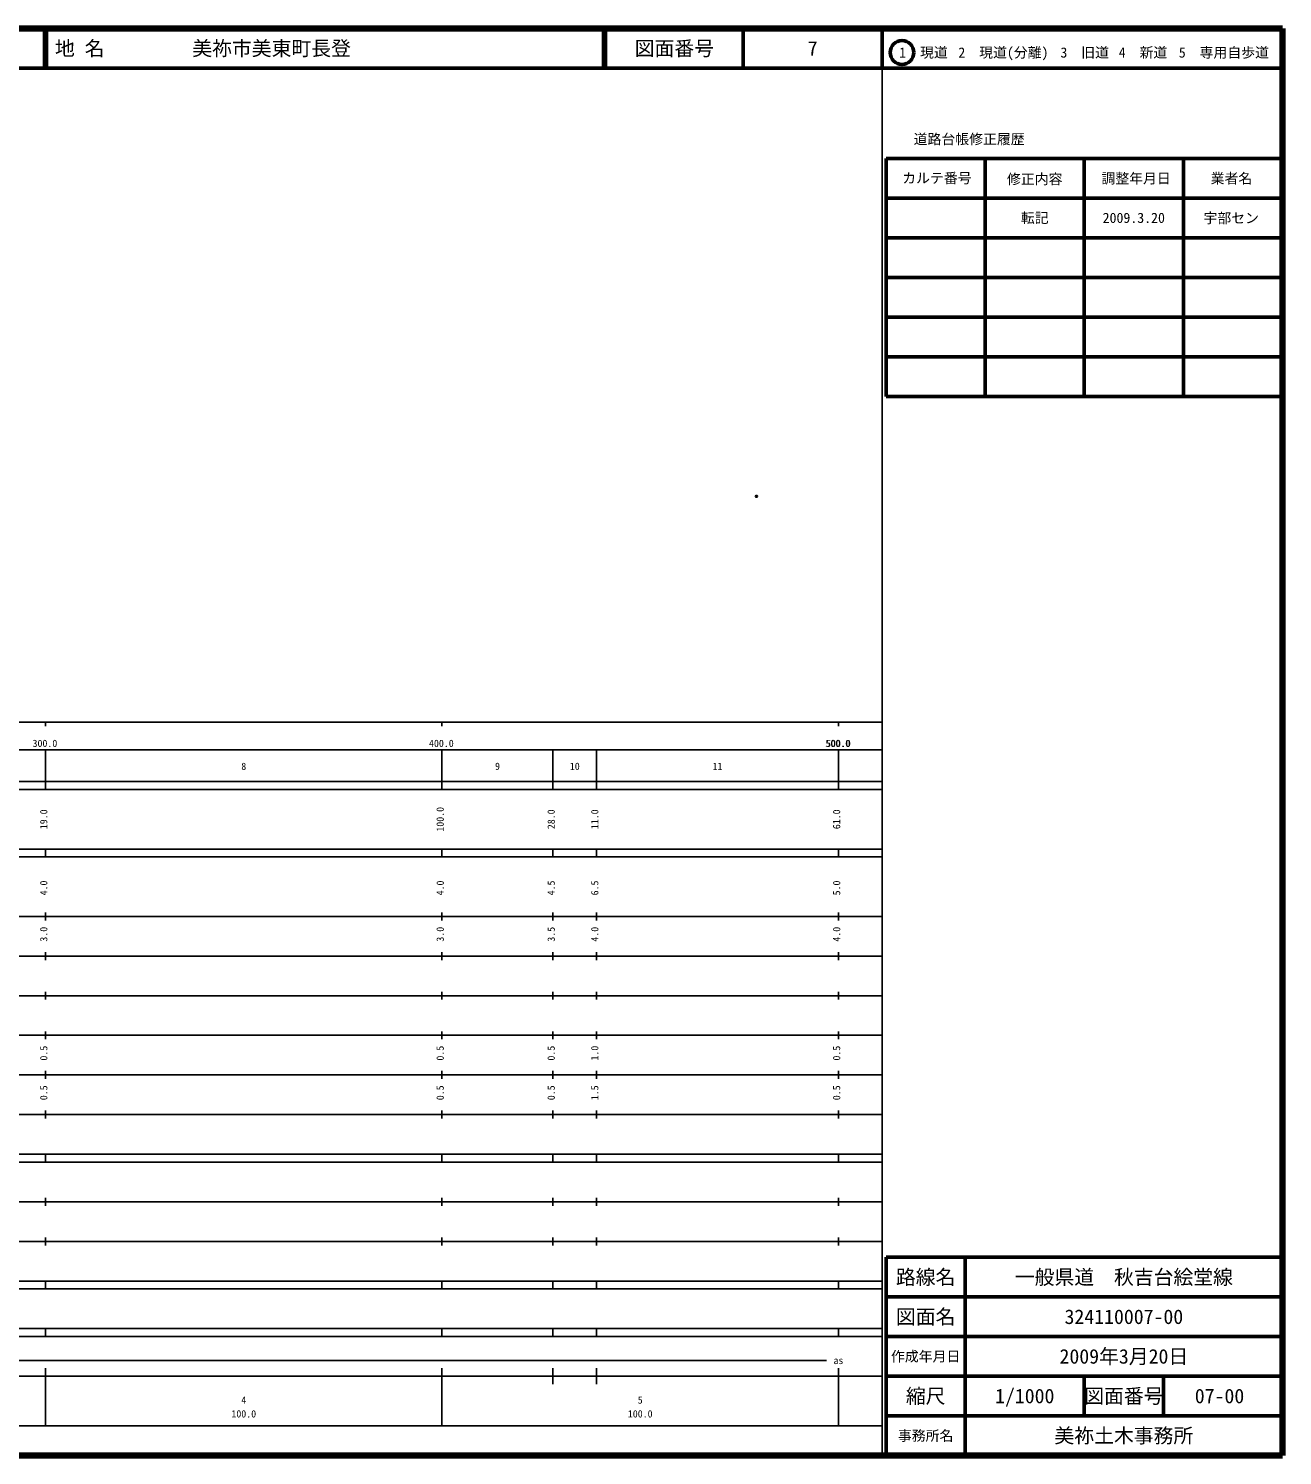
# Model space of a CAD drawing. Units: millimetres on the paper. Extents: x 40 to 680, y 20 to 380.
# Drawn here: x 363.7 to 680, y 20 to 380 of the extents above; entities that cross this region are included whole.
import ezdxf
from ezdxf.enums import TextEntityAlignment as Align

# ---------------------------------------------------------------- set-up
doc = ezdxf.new("R2010")
doc.units = ezdxf.units.MM
doc.header["$PDMODE"] = 32
doc.header["$PDSIZE"] = 0.5
doc.layers.add('M-OTRS', color=6, linetype='Continuous')
doc.layers.add('M-TTL-TXT', color=7, linetype='Continuous')
for name, color, linetype, lineweight in [('M-TTL', 2, 'Continuous', 140), ('M-TTL-BAND', 7, 'Continuous', 25), ('M-TTL-FRAM', 2, 'Continuous', 50), ('M-TTL-LINE', 7, 'Continuous', 50)]:
    doc.layers.add(name, color=color, linetype=linetype, lineweight=lineweight)
doc.styles.add('ＭＳ ゴシック', font='')
doc.styles.get('ＭＳ ゴシック').set_extended_font_data('MS Gothic')

msp = doc.modelspace()

# ---------------------------------------------------------------- linework, layer by layer
at = {"layer": 'M-OTRS'}
msp.add_point((547.319, 261.978), dxfattribs=at)
at = {"layer": 'M-TTL'}
for p, q in [((680, 380), (40, 380)), ((680, 20), (680, 380)), ((40, 20), (680, 20))]:
    msp.add_line(p, q, dxfattribs=at)
at = {"layer": 'M-TTL-BAND'}
for p, q in [((579, 20), (579, 370)), ((40, 205), (579, 205)), ((368, 205), (368, 204)), ((468, 205), (468, 204)), ((568, 205), (568, 204)), ((68, 198), (579, 198)), ((368, 188), (368, 198)), ((468, 188), (468, 198)), ((496, 188), (496, 198)), ((507, 188), (507, 198)), ((568, 188), (568, 198)), ((40, 190), (579, 190)), ((40, 188), (579, 188)), ((40, 173), (579, 173)), ((368, 171), (368, 173)), ((468, 171), (468, 173)), ((496, 171), (496, 173)), ((507, 171), (507, 173)), ((568, 171), (568, 173)), ((40, 171), (579, 171)), ((40, 156), (579, 156)), ((368, 155), (368, 157)), ((468, 155), (468, 157)), ((496, 155), (496, 157)), ((507, 155), (507, 157)), ((568, 155), (568, 157)), ((46, 146), (579, 146)), ((368, 145), (368, 147)), ((468, 145), (468, 147)), ((496, 145), (496, 147)), ((507, 145), (507, 147)), ((568, 145), (568, 147)), ((368, 135), (368, 137)), ((468, 135), (468, 137)), ((496, 135), (496, 137)), ((507, 135), (507, 137)), ((568, 135), (568, 137)), ((52, 136), (579, 136)), ((46, 126), (579, 126)), ((368, 125), (368, 127)), ((468, 125), (468, 127)), ((496, 125), (496, 127)), ((507, 125), (507, 127)), ((568, 125), (568, 127)), ((52, 116), (579, 116)), ((368, 115), (368, 117)), ((468, 115), (468, 117)), ((496, 115), (496, 117)), ((507, 115), (507, 117)), ((568, 115), (568, 117)), ((46, 106), (579, 106)), ((368, 105), (368, 107)), ((468, 105), (468, 107)), ((496, 105), (496, 107)), ((507, 105), (507, 107)), ((568, 105), (568, 107)), ((40, 96), (579, 96)), ((40, 94), (579, 94)), ((368, 94), (368, 96)), ((468, 94), (468, 96)), ((496, 94), (496, 96)), ((507, 94), (507, 96)), ((568, 94), (568, 96)), ((49, 84), (579, 84)), ((368, 83), (368, 85)), ((468, 83), (468, 85)), ((496, 83), (496, 85)), ((507, 83), (507, 85)), ((568, 83), (568, 85)), ((40, 74), (579, 74)), ((368, 73), (368, 75)), ((468, 73), (468, 75)), ((496, 73), (496, 75)), ((507, 73), (507, 75)), ((568, 73), (568, 75)), ((40, 64), (579, 64)), ((40, 62), (579, 62)), ((368, 62), (368, 64)), ((468, 62), (468, 64)), ((496, 62), (496, 64)), ((507, 62), (507, 64)), ((568, 62), (568, 64)), ((40, 52), (579, 52)), ((368, 50), (368, 52)), ((468, 50), (468, 52)), ((496, 50), (496, 52)), ((507, 50), (507, 52)), ((568, 50), (568, 52)), ((40, 50), (579, 50)), ((71, 44), (565, 44)), ((40, 40), (579, 40)), ((368, 27.5), (368, 42)), ((468, 27.5), (468, 42)), ((496, 38), (496, 42)), ((507, 38), (507, 42)), ((568, 27.5), (568, 42)), ((68, 27.5), (579, 27.5))]:
    msp.add_line(p, q, dxfattribs=at)
at = {"layer": 'M-TTL-FRAM'}
for p, q in [((580, 347.197), (580, 287.197)), ((580, 347.197), (680, 347.197)), ((580, 287.197), (680, 287.197)), ((680, 70), (580, 70)), ((580, 70), (580, 20))]:
    msp.add_line(p, q, dxfattribs=at)
at = {"layer": 'M-TTL-LINE'}
for p, q in [((367.75, 380), (367.75, 370)), ((368.25, 380), (368.25, 370)), ((508.747, 380), (508.747, 370)), ((509.247, 380), (509.247, 370)), ((543.997, 380), (543.997, 370)), ((579, 380), (579, 370)), ((40, 370), (680, 370)), ((605, 347.197), (605, 287.197)), ((630, 347.197), (630, 287.197)), ((655, 347.197), (655, 287.197)), ((580, 337.197), (680, 337.197)), ((580, 327.197), (680, 327.197)), ((580, 317.197), (680, 317.197)), ((580, 307.197), (680, 307.197)), ((580, 297.197), (680, 297.197)), ((600, 70), (600, 20)), ((680, 60), (580, 60)), ((680, 50), (580, 50)), ((680, 40), (580, 40)), ((630, 40), (630, 30)), ((650, 40), (650, 30)), ((680, 30), (580, 30))]:
    msp.add_line(p, q, dxfattribs=at)
msp.add_circle((584.031, 373.958), 3, dxfattribs=at)

# ---------------------------------------------------------------- texts
at = {"layer": 'M-TTL-BAND', "style": 'ＭＳ ゴシック'}
for s, p in [('300.0', (367.844, 198.195)), ('400.0', (467.844, 198.195)), ('500.0', (567.844, 198.195)), ('500.0', (568, 198.195)), ('8', (418, 192.405)), ('9', (482, 192.405)), ('10', (501.5, 192.405)), ('11', (537.5, 192.405)), ('as', (568, 42.5)), ('4', (418, 32.523)), ('5', (518, 32.523)), ('100.0', (418, 29.033)), ('100.0', (518, 29.033))]:
    msp.add_text(s, height=1.833, dxfattribs=at).set_placement(p, align=Align.BOTTOM_CENTER)
for s, p in [('19.0', (369, 180.5)), ('100.0', (469, 180.5)), ('28.0', (497, 180.5)), ('11.0', (508, 180.5)), ('61.0', (569, 180.5)), ('4.0', (369, 163.174)), ('4.0', (469, 163.174)), ('4.5', (497, 163.174)), ('6.5', (508, 163.174)), ('5.0', (569, 163.174)), ('3.0', (369, 151.5)), ('3.0', (469, 151.5)), ('3.5', (497, 151.5)), ('4.0', (508, 151.5)), ('4.0', (569, 151.5)), ('0.5', (369, 121.5)), ('0.5', (469, 121.5)), ('0.5', (497, 121.5)), ('1.0', (508, 121.5)), ('0.5', (569, 121.5)), ('0.5', (369, 111.5)), ('0.5', (469, 111.5)), ('0.5', (497, 111.5)), ('1.5', (508, 111.5)), ('0.5', (569, 111.5))]:
    msp.add_text(s, height=1.833, rotation=90, dxfattribs=at).set_placement(p, align=Align.BOTTOM_CENTER)
at = {"layer": 'M-TTL-TXT', "style": 'ＭＳ ゴシック'}
for s, p in [('地 名', (370.38, 375)), ('美祢市美東町長登', (405.024, 375))]:
    msp.add_text(s, height=3.666, dxfattribs=at).set_placement(p, align=Align.MIDDLE_LEFT)
for s, height, p in [('図面番号', 3.666, (526.622, 375)), ('7', 3.666, (561.497, 375)), ('1\u3000現道', 2.566, (589.448, 373.958)), ('2\u3000現道(分離)', 2.566, (609.619, 373.958)), ('3\u3000旧道', 2.566, (630.121, 373.958)), ('4\u3000新道', 2.566, (644.824, 373.958)), ('5\u3000専用自歩道', 2.566, (665.228, 373.958)), ('道路台帳修正履歴', 2.566, (600.968, 352.113)), ('カルテ番号', 2.566, (592.839, 342.277)), ('修正内容', 2.566, (617.509, 342.023)), ('調整年月日', 2.566, (643.089, 342.197)), ('業者名', 2.566, (667.134, 342.197)), ('転記', 2.566, (617.5, 332.245)), ('2009.3.20', 2.566, (642.5, 332.245)), ('宇部セン', 2.566, (667.077, 332.189)), ('路線名', 3.666, (590, 65)), ('路線名', 3.666, (590, 65)), ('一般県道\u3000秋吉台絵堂線', 3.666, (640, 65)), ('図面名', 3.666, (590, 55)), ('図面名', 3.666, (590, 55)), ('324110007-00', 3.666, (640, 55)), ('2009年3月20日', 3.666, (640, 45)), ('作成年月日', 2.566, (590, 45)), ('作成年月日', 2.566, (590, 45)), ('縮尺', 3.666, (590, 35)), ('縮尺', 3.666, (590, 35)), ('1/1000', 3.666, (615, 35)), ('図面番号', 3.666, (640, 35)), ('図面番号', 3.666, (640, 35)), ('07-00', 3.666, (664.125, 35)), ('事務所名', 2.566, (590, 25)), ('事務所名', 2.566, (590, 25)), ('美祢土木事務所', 3.666, (640, 25))]:
    msp.add_text(s, height=height, dxfattribs=at).set_placement(p, align=Align.MIDDLE_CENTER)

doc.saveas('drawing.dxf')
